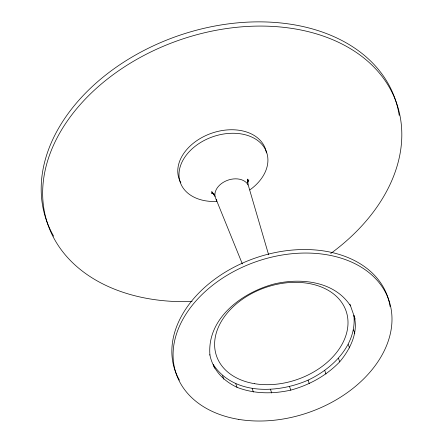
<?xml version="1.0" encoding="UTF-8"?>
<svg xmlns="http://www.w3.org/2000/svg" width="443" height="443" viewBox="0 0 443 443"><rect width="100%" height="100%" fill="white"/><g stroke="black" fill="none" stroke-linecap="round" stroke-linejoin="round"><path stroke-width="0.66" d="M209.932 355.048C206.759 318.212 242.315 292.397 274.289 283.941C300.886 277.656 334.415 281.067 350.524 305.891M214.539 368.177L213.321 364.667C233.871 395.411 277.755 393.462 308.068 380.144C332.759 368.504 356.848 344.942 353.913 315.51C358.858 332.084 350.236 349.283 339.698 361.837C326.386 375.714 309.242 385.067 290.78 390.128C272.96 394.071 254.188 394.048 237.027 387.315C223.139 380.703 212.939 370.032 209.81 354.66M247.327 182.378L248.152 180.074L247.631 182.754L247.72 179.083L248.102 184.93M247.559 181.907L248.844 179.936L247.393 181.984M213.836 193.713L211.422 193.021L213.648 193.763M214.113 193.99L212.025 192.705L214.096 194.483L211.732 191.664L215.06 196.482M216.095 199.245L242.354 263.945M349.964 304.258L355.136 319.021M353.569 329.863L354.793 333.374M348.309 344.471L349.533 347.982M338.48 358.332L339.698 361.837M324.752 370.498L325.976 374.008M308.068 380.144L309.292 383.655M289.556 386.617L290.78 390.128M270.485 389.469L271.709 392.98M252.15 388.511L253.374 392.022M235.809 383.804L237.027 387.315M222.563 375.67L223.781 379.18M268.619 254.764L249.005 187.738A17.582 12.476 -19.2 0 0 227.021 180.5A17.582 12.476 -19.2 0 0 216.837 200.341M216.865 201.432A45.712 32.439 -19.2 0 1 182.682 160.72A45.712 32.439 -19.2 0 1 251.153 136.782A45.712 32.439 -19.2 0 1 249.896 189.886M179.448 380.177A112.528 79.845 -19.2 0 1 254.869 258.186A112.528 79.845 -19.2 0 1 390.078 306.539M192.14 301.533A184.615 130.995 -19.2 0 1 58.232 135.73A184.615 130.995 -19.2 0 1 333.895 40.213A184.615 130.995 -19.2 0 1 330.7 253.523M53.653 236.202A184.615 130.995 -19.2 0 1 177.383 36.06A184.615 130.995 -19.2 0 1 399.209 115.385M180.855 182.826A45.712 32.439 -19.2 0 1 211.488 133.265A45.712 32.439 -19.2 0 1 266.42 152.913M238.849 419.41A112.528 79.845 -19.2 0 0 391.296 310.045A112.528 79.845 -19.2 0 0 217.452 281.643A112.528 79.845 -19.2 0 0 238.849 419.41M254.697 383.716A68.56 48.647 -19.2 0 0 347.583 317.083A68.56 48.647 -19.2 0 0 241.656 299.773A68.56 48.647 -19.2 0 0 254.697 383.716"/></g></svg>
